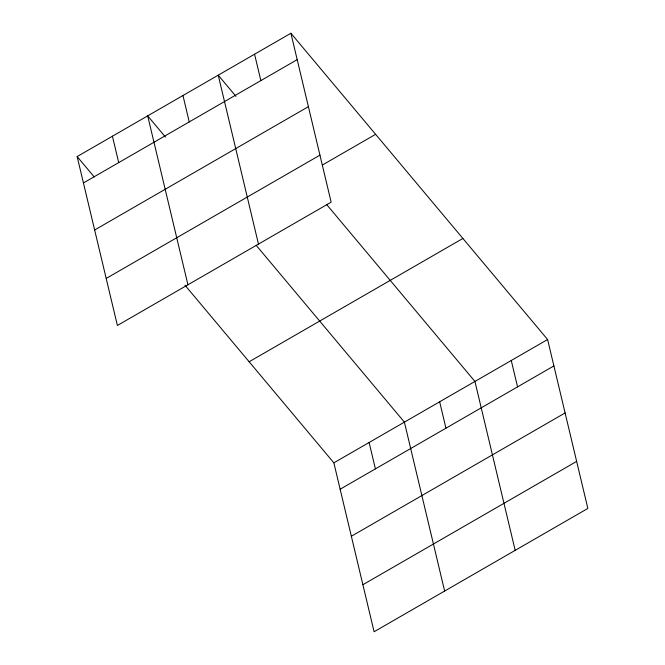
<?xml version="1.0" encoding="UTF-8"?>
<svg xmlns="http://www.w3.org/2000/svg" width="665" height="665" viewBox="0 0 665 665"><rect width="100%" height="100%" fill="white"/><g stroke="black" fill="none" stroke-linecap="round" stroke-linejoin="round"><path stroke-width="1" d="M290.904 33.25L331.145 202.168L117.397 325.476L77.148 156.566L290.904 33.25L547.603 339.524L587.852 508.434L374.096 631.75L333.855 462.832L185.003 285.243M83.441 182.958L297.188 59.642M94.646 229.99L308.394 106.674M106.192 278.444L319.94 155.136M322.442 164.995L375.617 134.322M249.142 361.768L462.898 238.452M333.855 462.832L547.603 339.524M340.139 489.224L553.895 365.916M351.344 536.256L565.1 412.948M362.891 584.718L576.646 461.402M235.959 96.334L218.228 75.178L258.469 244.097M326.739 204.645L474.935 381.444L515.176 550.362M165.419 137.023L147.688 115.868L187.929 284.786M256.208 245.335L404.395 422.142L444.636 591.06M77.148 156.566L94.222 176.932M511.269 360.48L517.553 386.88M439.665 401.793L445.949 428.185M369.125 442.491L375.409 468.883M254.562 54.214L260.855 80.606M182.958 95.527L189.242 121.919M112.418 136.217L118.711 162.609"/></g></svg>
